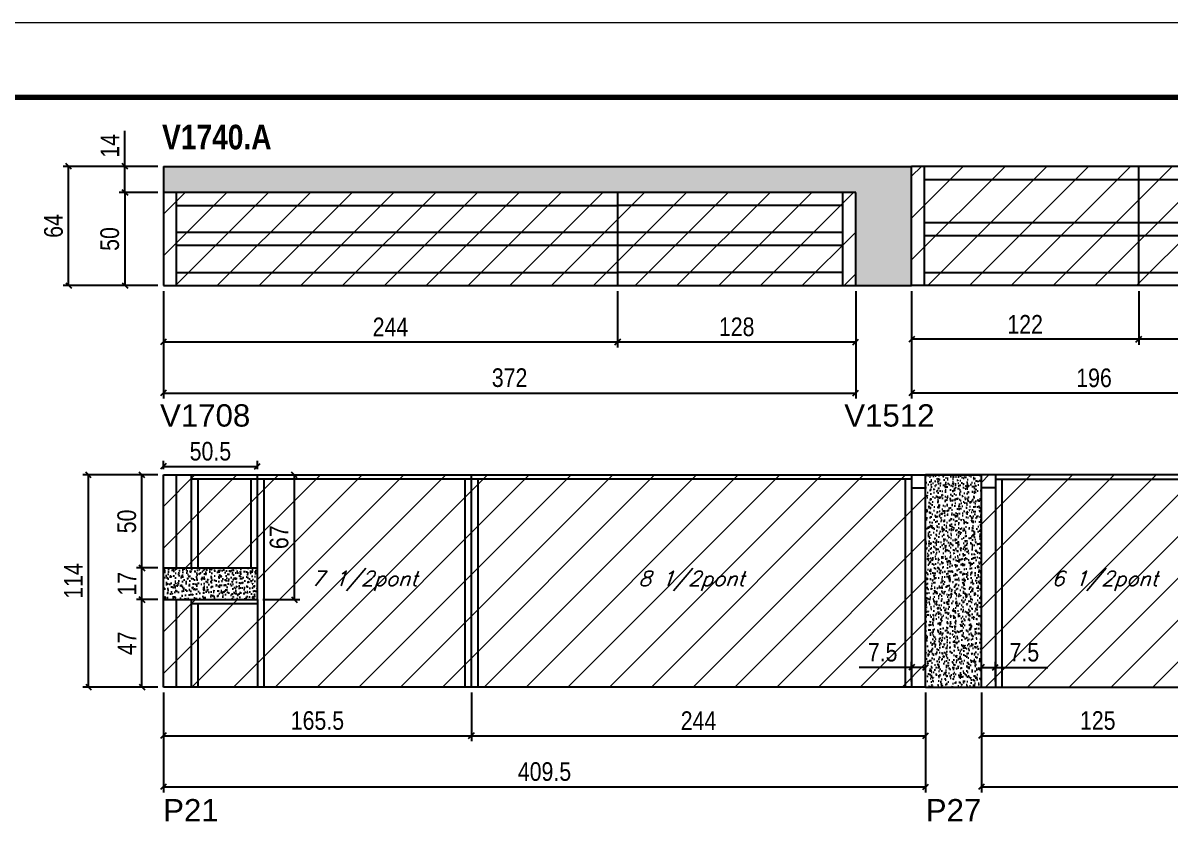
# Model space of a CAD drawing. Extents: x 3309 to 10008, y -2522 to 14608.
# Drawn here: x 6865 to 7481, y 7287 to 7716 of the extents above; entities that cross this region are included whole.
import ezdxf

# ---------------------------------------------------------------- set-up
doc = ezdxf.new("R2010")
doc.units = 0
doc.linetypes.add('DASHED', pattern=[0.75, 0.5, -0.25])
for name, color, linetype in [('5', 5, 'Continuous'), ('COTA', 241, 'Continuous'), ('NOMENCLATURA', 7, 'Continuous'), ('Painéis', 200, 'Continuous'), ('SARR_2.2x7', 40, 'Continuous'), ('SARR_3.5x7', 81, 'Continuous'), ('texto', 7, 'Continuous')]:
    doc.layers.add(name, color=color, linetype=linetype)
for name, color, linetype, lineweight in [('Folhas', 255, 'Continuous', 9), ('Hachura', 251, 'Continuous', 9), ('SARRAFO DE PRESSAO', 251, 'DASHED', 9)]:
    doc.layers.add(name, color=color, linetype=linetype, lineweight=lineweight)
doc.styles.add('COTA TECNICA', font='techl___.ttf', dxfattribs={"height": 10})
doc.styles.add('Romans', font='romans.shx')
doc.styles.get("Standard").update_dxf_attribs({"font": 'arial.ttf'})
doc.styles.add('TECNICA', font='techb___.ttf', dxfattribs={"height": 10})
doc.dimstyles.new('PAINEL', dxfattribs={"dimtxt": 10, "dimasz": 3, "dimexe": 3, "dimexo": 3, "dimgap": 3, "dimtad": 1, "dimdec": 1, "dimzin": 12, "dimdsep": 46, "dimtxsty": 'COTA TECNICA', "dimblk1": 'OBLIQUE', "dimblk2": 'OBLIQUE', "dimsah": 1, "dimcen": 0.9, "dimclrd": 4, "dimclre": 4, "dimclrt": 240, "dimadec": 1, "dimazin": 3, "dimtfac": 1, "dimtdec": 1, "dimtmove": 0, "dimatfit": 3, "dimfxl": 1, "dimtolj": 1, "dimtzin": 12, "dimarcsym": 0})
pattern_1 = [(50, (1585, 32.2044), (5.46554, -0.4781726), [0.5715, -6.2865]), (355, (1585, 32.2044), (-1.0573026, 5.7317054), [0.4572, -5.0292175]), (100.451445, (1585.4555, 32.1646), (4.4082374, 5.2535326), [0.4857003, -5.3427073]), (46.1842, (1585, 33.7284), (8.132371, -1.26127), [0.85725, -9.42975]), (96.63556, (1585.678, 33.623), (7.122124, 7.422784), [0.728551, -8.014068]), (351.18415, (1585, 33.7284), (7.122124, 7.422784), [0.685799, -7.543792]), (21, (1585.762, 33.3474), (4.5484317, -3.067956), [0.5715, -6.2865]), (326, (1585.762, 33.3474), (1.854061, 5.525639), [0.4572, -5.0292]), (71.451445, (1586.141, 33.092), (6.4024926, 2.457683), [0.4857003, -5.342698]), (37.5, (1585, 32.2044), (0.0926581, 2.53665117), [0, -4.96824, 0, -5.1054, 0, -5.04825]), (7.5, (1585, 32.2044), (2.0045899, 3.00541724), [0, -2.91084, 0, -4.85394, 0, -1.92405]), (327.5, (1583.3007, 32.2044), (4.06771786, -0.1718623), [0, -1.905, 0, -5.9436, 0, -7.8867]), (317.5, (1582.5387, 32.2044), (4.4438754, 0.7627947), [0, -2.4765, 0, -3.94716, 0, -5.6007])]

# ---------------------------------------------------------------- blocks, each defined once
blk = doc.blocks.new('9999999999')
at = {"layer": 'Folhas'}
blk.add_lwpolyline([(98138.98, 34190.21), (99623.98, 34190.21), (99623.98, 35240.21), (98138.98, 35240.21)], close=True, dxfattribs=at)
at = {"layer": 'Folhas', "color": 30, "const_width": 3}
blk.add_lwpolyline([(98213.98, 34230.21), (99583.98, 34230.21), (99583.98, 35200.21), (98213.98, 35200.21)], close=True, dxfattribs=at)
blk = doc.blocks.new('_Oblique')
at = {"color": 0, "linetype": 'ByBlock', "lineweight": -2}
blk.add_line((-0.5, -0.5), (0.5, 0.5), dxfattribs=at)
blk = doc.blocks.new('*D3441')
at = {"layer": 'COTA', "color": 4, "lineweight": -2, "transparency": 16777216}
for p, q in [((6940.16, 7572.29), (6940.16, 7514.48)), ((7312.16, 7572.29), (7312.16, 7514.48)), ((6940.16, 7517.48), (7312.16, 7517.48))]:
    blk.add_line(p, q, dxfattribs=at)
at = {"layer": 'Defpoints', "color": 0, "transparency": 16777216}
for p in [(6940.16, 7575.29), (7312.16, 7575.29), (7312.16, 7517.48)]:
    blk.add_point(p, dxfattribs=at)
at = {"layer": 'COTA', "color": 4, "lineweight": -2, "transparency": 16777216, "xscale": 3, "yscale": 3, "zscale": 3, "rotation": 180}
blk.add_blockref('_Oblique', (6940.16, 7517.48), dxfattribs=at)
at = {"layer": 'COTA', "color": 4, "lineweight": -2, "transparency": 16777216, "xscale": 3, "yscale": 3, "zscale": 3}
blk.add_blockref('_Oblique', (7312.16, 7517.48), dxfattribs=at)
at = {"layer": 'COTA', "color": 240, "transparency": 16777216, "insert": (7126.16, 7525.69), "char_height": 10, "attachment_point": 5, "style": 'COTA TECNICA'}
blk.add_mtext('\\A1;372', dxfattribs=at)
blk = doc.blocks.new('*D3442')
at = {"layer": 'COTA', "color": 4, "lineweight": -2, "transparency": 16777216}
for p, q in [((6940.16, 7572.29), (6940.16, 7541.95)), ((7184.16, 7572.29), (7184.16, 7541.95)), ((6940.16, 7544.95), (7184.16, 7544.95))]:
    blk.add_line(p, q, dxfattribs=at)
at = {"layer": 'Defpoints', "color": 0, "transparency": 16777216}
for p in [(6940.16, 7575.29), (7184.16, 7575.29), (7184.16, 7544.95)]:
    blk.add_point(p, dxfattribs=at)
at = {"layer": 'COTA', "color": 4, "lineweight": -2, "transparency": 16777216, "xscale": 3, "yscale": 3, "zscale": 3, "rotation": 180}
blk.add_blockref('_Oblique', (6940.16, 7544.95), dxfattribs=at)
at = {"layer": 'COTA', "color": 4, "lineweight": -2, "transparency": 16777216, "xscale": 3, "yscale": 3, "zscale": 3}
blk.add_blockref('_Oblique', (7184.16, 7544.95), dxfattribs=at)
at = {"layer": 'COTA', "color": 240, "transparency": 16777216, "insert": (7062.16, 7553.03), "char_height": 10, "attachment_point": 5, "style": 'COTA TECNICA'}
blk.add_mtext('\\A1;244', dxfattribs=at)
blk = doc.blocks.new('*D3443')
at = {"layer": 'COTA', "color": 4, "lineweight": -2, "transparency": 16777216}
for p, q in [((7184.16, 7572.29), (7184.16, 7541.95)), ((7312.16, 7572.29), (7312.16, 7541.95)), ((7184.16, 7544.95), (7312.16, 7544.95))]:
    blk.add_line(p, q, dxfattribs=at)
at = {"layer": 'Defpoints', "color": 0, "transparency": 16777216}
for p in [(7184.16, 7575.29), (7312.16, 7575.29), (7312.16, 7544.95)]:
    blk.add_point(p, dxfattribs=at)
at = {"layer": 'COTA', "color": 4, "lineweight": -2, "transparency": 16777216, "xscale": 3, "yscale": 3, "zscale": 3, "rotation": 180}
blk.add_blockref('_Oblique', (7184.16, 7544.95), dxfattribs=at)
at = {"layer": 'COTA', "color": 4, "lineweight": -2, "transparency": 16777216, "xscale": 3, "yscale": 3, "zscale": 3}
blk.add_blockref('_Oblique', (7312.16, 7544.95), dxfattribs=at)
at = {"layer": 'COTA', "color": 240, "transparency": 16777216, "insert": (7248.16, 7553.05), "char_height": 10, "attachment_point": 5, "style": 'COTA TECNICA'}
blk.add_mtext('\\A1;128', dxfattribs=at)
blk = doc.blocks.new('*D3444')
at = {"layer": 'COTA', "color": 4, "lineweight": -2, "transparency": 16777216}
for p, q in [((6919.47, 7639.29), (6919.47, 7658.41)), ((6937.16, 7639.29), (6916.47, 7639.29)), ((6919.47, 7625.29), (6919.47, 7639.29)), ((6937.16, 7625.29), (6916.47, 7625.29))]:
    blk.add_line(p, q, dxfattribs=at)
at = {"layer": 'Defpoints', "color": 0, "transparency": 16777216}
for p in [(6919.47, 7639.29), (6940.16, 7639.29), (6940.16, 7625.29)]:
    blk.add_point(p, dxfattribs=at)
at = {"layer": 'COTA', "color": 4, "lineweight": -2, "transparency": 16777216, "xscale": 3, "yscale": 3, "zscale": 3}
for p, rotation in [((6919.47, 7639.29), 90), ((6919.47, 7625.29), 270)]:
    blk.add_blockref('_Oblique', p, dxfattribs=dict(at, rotation=rotation))
at = {"layer": 'COTA', "color": 240, "transparency": 16777216, "insert": (6911.4, 7650.35), "char_height": 10, "attachment_point": 5, "rotation": 90, "style": 'COTA TECNICA'}
blk.add_mtext('\\A1;14', dxfattribs=at)
blk = doc.blocks.new('*D3445')
at = {"layer": 'COTA', "color": 4, "lineweight": -2, "transparency": 16777216}
for p, q in [((6937.16, 7625.29), (6916.47, 7625.29)), ((6919.47, 7625.29), (6919.47, 7575.29)), ((6937.16, 7575.29), (6916.47, 7575.29))]:
    blk.add_line(p, q, dxfattribs=at)
at = {"layer": 'Defpoints', "color": 0, "transparency": 16777216}
for p in [(6940.16, 7625.29), (6919.47, 7575.29), (6940.16, 7575.29)]:
    blk.add_point(p, dxfattribs=at)
at = {"layer": 'COTA', "color": 4, "lineweight": -2, "transparency": 16777216, "xscale": 3, "yscale": 3, "zscale": 3}
for p, rotation in [((6919.47, 7625.29), 90), ((6919.47, 7575.29), 270)]:
    blk.add_blockref('_Oblique', p, dxfattribs=dict(at, rotation=rotation))
at = {"layer": 'COTA', "color": 240, "transparency": 16777216, "insert": (6911.36, 7600.29), "char_height": 10, "attachment_point": 5, "rotation": 90, "style": 'COTA TECNICA'}
blk.add_mtext('\\A1;50', dxfattribs=at)
blk = doc.blocks.new('*D3446')
at = {"layer": 'COTA', "color": 4, "lineweight": -2, "transparency": 16777216}
for p, q in [((6937.16, 7639.29), (6886.24, 7639.29)), ((6889.24, 7575.29), (6889.24, 7639.29)), ((6937.16, 7575.29), (6886.24, 7575.29))]:
    blk.add_line(p, q, dxfattribs=at)
at = {"layer": 'Defpoints', "color": 0, "transparency": 16777216}
for p in [(6889.24, 7639.29), (6940.16, 7639.29), (6940.16, 7575.29)]:
    blk.add_point(p, dxfattribs=at)
at = {"layer": 'COTA', "color": 4, "lineweight": -2, "transparency": 16777216, "xscale": 3, "yscale": 3, "zscale": 3}
for p, rotation in [((6889.24, 7639.29), 90), ((6889.24, 7575.29), 270)]:
    blk.add_blockref('_Oblique', p, dxfattribs=dict(at, rotation=rotation))
at = {"layer": 'COTA', "color": 240, "transparency": 16777216, "insert": (6881.14, 7607.29), "char_height": 10, "attachment_point": 5, "rotation": 90, "style": 'COTA TECNICA'}
blk.add_mtext('\\A1;64', dxfattribs=at)
blk = doc.blocks.new('*D3434')
at = {"layer": 'COTA', "color": 4, "linetype": 'ByBlock', "lineweight": -2, "transparency": 16777216}
for p, q in [((7464.16, 7572.29), (7464.16, 7543.38)), ((7538.16, 7572.29), (7538.16, 7543.38)), ((7538.16, 7546.38), (7464.16, 7546.38))]:
    blk.add_line(p, q, dxfattribs=at)
at = {"layer": 'Defpoints', "color": 0, "linetype": 'ByBlock', "transparency": 16777216}
for p in [(7464.16, 7575.29), (7538.16, 7575.29), (7464.16, 7546.38)]:
    blk.add_point(p, dxfattribs=at)
at = {"layer": 'COTA', "color": 4, "linetype": 'ByBlock', "lineweight": -2, "transparency": 16777216, "xscale": 3, "yscale": 3, "zscale": 3, "rotation": 180}
blk.add_blockref('_Oblique', (7464.16, 7546.38), dxfattribs=at)
at = {"layer": 'COTA', "color": 4, "linetype": 'ByBlock', "lineweight": -2, "transparency": 16777216, "xscale": 3, "yscale": 3, "zscale": 3}
blk.add_blockref('_Oblique', (7538.16, 7546.38), dxfattribs=at)
at = {"layer": 'COTA', "color": 240, "linetype": 'ByBlock', "transparency": 16777216, "insert": (7501.16, 7554.46), "char_height": 10, "attachment_point": 5, "style": 'COTA TECNICA'}
blk.add_mtext('\\A1;74', dxfattribs=at)
blk = doc.blocks.new('*D3435')
at = {"layer": 'COTA', "color": 4, "linetype": 'ByBlock', "lineweight": -2, "transparency": 16777216}
for p, q in [((7342.16, 7572.29), (7342.16, 7543.38)), ((7464.16, 7572.29), (7464.16, 7543.38)), ((7464.16, 7546.38), (7342.16, 7546.38))]:
    blk.add_line(p, q, dxfattribs=at)
at = {"layer": 'Defpoints', "color": 0, "linetype": 'ByBlock', "transparency": 16777216}
for p in [(7342.16, 7575.29), (7464.16, 7575.29), (7342.16, 7546.38)]:
    blk.add_point(p, dxfattribs=at)
at = {"layer": 'COTA', "color": 4, "linetype": 'ByBlock', "lineweight": -2, "transparency": 16777216, "xscale": 3, "yscale": 3, "zscale": 3, "rotation": 180}
blk.add_blockref('_Oblique', (7342.16, 7546.38), dxfattribs=at)
at = {"layer": 'COTA', "color": 4, "linetype": 'ByBlock', "lineweight": -2, "transparency": 16777216, "xscale": 3, "yscale": 3, "zscale": 3}
blk.add_blockref('_Oblique', (7464.16, 7546.38), dxfattribs=at)
at = {"layer": 'COTA', "color": 240, "linetype": 'ByBlock', "transparency": 16777216, "insert": (7403.16, 7554.44), "char_height": 10, "attachment_point": 5, "style": 'COTA TECNICA'}
blk.add_mtext('\\A1;122', dxfattribs=at)
blk = doc.blocks.new('*D3447')
at = {"layer": 'COTA', "color": 4, "linetype": 'ByBlock', "lineweight": -2, "transparency": 16777216}
for p, q in [((7342.16, 7572.29), (7342.16, 7514.48)), ((7538.16, 7572.29), (7538.16, 7514.48)), ((7538.16, 7517.48), (7342.16, 7517.48))]:
    blk.add_line(p, q, dxfattribs=at)
at = {"layer": 'Defpoints', "color": 0, "linetype": 'ByBlock', "transparency": 16777216}
for p in [(7342.16, 7575.29), (7538.16, 7575.29), (7342.16, 7517.48)]:
    blk.add_point(p, dxfattribs=at)
at = {"layer": 'COTA', "color": 4, "linetype": 'ByBlock', "lineweight": -2, "transparency": 16777216, "xscale": 3, "yscale": 3, "zscale": 3, "rotation": 180}
blk.add_blockref('_Oblique', (7342.16, 7517.48), dxfattribs=at)
at = {"layer": 'COTA', "color": 4, "linetype": 'ByBlock', "lineweight": -2, "transparency": 16777216, "xscale": 3, "yscale": 3, "zscale": 3}
blk.add_blockref('_Oblique', (7538.16, 7517.48), dxfattribs=at)
at = {"layer": 'COTA', "color": 240, "linetype": 'ByBlock', "transparency": 16777216, "insert": (7440.16, 7525.61), "char_height": 10, "attachment_point": 5, "style": 'COTA TECNICA'}
blk.add_mtext('\\A1;196', dxfattribs=at)
blk = doc.blocks.new('*D3453')
at = {"layer": 'COTA', "color": 4, "lineweight": -2, "transparency": 16777216}
for p, q in [((6940.16, 7356.49), (6940.16, 7302.86)), ((7349.66, 7356.49), (7349.66, 7302.86)), ((6940.16, 7305.86), (7349.66, 7305.86))]:
    blk.add_line(p, q, dxfattribs=at)
at = {"layer": 'Defpoints', "color": 0, "transparency": 16777216}
for p in [(6940.16, 7359.49), (7349.66, 7359.49), (7349.66, 7305.86)]:
    blk.add_point(p, dxfattribs=at)
at = {"layer": 'COTA', "color": 4, "lineweight": -2, "transparency": 16777216, "xscale": 3, "yscale": 3, "zscale": 3, "rotation": 180}
blk.add_blockref('_Oblique', (6940.16, 7305.86), dxfattribs=at)
at = {"layer": 'COTA', "color": 4, "lineweight": -2, "transparency": 16777216, "xscale": 3, "yscale": 3, "zscale": 3}
blk.add_blockref('_Oblique', (7349.66, 7305.86), dxfattribs=at)
at = {"layer": 'COTA', "color": 240, "transparency": 16777216, "insert": (7144.91, 7314), "char_height": 10, "attachment_point": 5, "style": 'COTA TECNICA'}
blk.add_mtext('\\A1;409.5', dxfattribs=at)
blk = doc.blocks.new('*D3454')
at = {"layer": 'COTA', "color": 4, "lineweight": -2, "transparency": 16777216}
for p, q in [((7342.16, 7362.49), (7342.16, 7373.03)), ((7349.66, 7362.49), (7349.66, 7373.03)), ((7342.16, 7370.03), (7314, 7370.03)), ((7349.66, 7370.03), (7342.16, 7370.03))]:
    blk.add_line(p, q, dxfattribs=at)
at = {"layer": 'Defpoints', "color": 0, "transparency": 16777216}
for p in [(7342.16, 7370.03), (7342.16, 7359.49), (7349.66, 7359.49)]:
    blk.add_point(p, dxfattribs=at)
at = {"layer": 'COTA', "color": 4, "lineweight": -2, "transparency": 16777216, "xscale": 3, "yscale": 3, "zscale": 3, "rotation": 180}
blk.add_blockref('_Oblique', (7342.16, 7370.03), dxfattribs=at)
at = {"layer": 'COTA', "color": 4, "lineweight": -2, "transparency": 16777216, "xscale": 3, "yscale": 3, "zscale": 3}
blk.add_blockref('_Oblique', (7349.66, 7370.03), dxfattribs=at)
at = {"layer": 'COTA', "color": 240, "transparency": 16777216, "insert": (7326.58, 7378.14), "char_height": 10, "attachment_point": 5, "style": 'COTA TECNICA'}
blk.add_mtext('\\A1;7.5', dxfattribs=at)
blk = doc.blocks.new('*D3455')
at = {"layer": 'COTA', "color": 4, "lineweight": -2, "transparency": 16777216}
for p, q in [((6937.16, 7406.49), (6925.62, 7406.49)), ((6928.62, 7359.49), (6928.62, 7406.49)), ((6937.16, 7359.49), (6925.62, 7359.49))]:
    blk.add_line(p, q, dxfattribs=at)
at = {"layer": 'Defpoints', "color": 0, "transparency": 16777216}
for p in [(6928.62, 7406.49), (6940.16, 7406.49), (6940.16, 7359.49)]:
    blk.add_point(p, dxfattribs=at)
at = {"layer": 'COTA', "color": 4, "lineweight": -2, "transparency": 16777216, "xscale": 3, "yscale": 3, "zscale": 3}
for p, rotation in [((6928.62, 7406.49), 90), ((6928.62, 7359.49), 270)]:
    blk.add_blockref('_Oblique', p, dxfattribs=dict(at, rotation=rotation))
at = {"layer": 'COTA', "color": 240, "transparency": 16777216, "insert": (6920.55, 7382.99), "char_height": 10, "attachment_point": 5, "rotation": 90, "style": 'COTA TECNICA'}
blk.add_mtext('\\A1;47', dxfattribs=at)
blk = doc.blocks.new('*D3456')
at = {"layer": 'COTA', "color": 4, "lineweight": -2, "transparency": 16777216}
for p, q in [((6937.16, 7423.49), (6925.62, 7423.49)), ((6928.62, 7406.49), (6928.62, 7423.49)), ((6937.16, 7406.49), (6925.62, 7406.49))]:
    blk.add_line(p, q, dxfattribs=at)
at = {"layer": 'Defpoints', "color": 0, "transparency": 16777216}
for p in [(6928.62, 7423.49), (6940.16, 7423.49), (6940.16, 7406.49)]:
    blk.add_point(p, dxfattribs=at)
at = {"layer": 'COTA', "color": 4, "lineweight": -2, "transparency": 16777216, "xscale": 3, "yscale": 3, "zscale": 3}
for p, rotation in [((6928.62, 7423.49), 90), ((6928.62, 7406.49), 270)]:
    blk.add_blockref('_Oblique', p, dxfattribs=dict(at, rotation=rotation))
at = {"layer": 'COTA', "color": 240, "transparency": 16777216, "insert": (6920.55, 7414.99), "char_height": 10, "attachment_point": 5, "rotation": 90, "style": 'COTA TECNICA'}
blk.add_mtext('\\A1;17', dxfattribs=at)
blk = doc.blocks.new('*D3457')
at = {"layer": 'COTA', "color": 4, "lineweight": -2, "transparency": 16777216}
for p, q in [((6937.16, 7473.49), (6925.62, 7473.49)), ((6928.62, 7423.49), (6928.62, 7473.49)), ((6937.16, 7423.49), (6925.62, 7423.49))]:
    blk.add_line(p, q, dxfattribs=at)
at = {"layer": 'Defpoints', "color": 0, "transparency": 16777216}
for p in [(6928.62, 7473.49), (6940.16, 7473.49), (6940.16, 7423.49)]:
    blk.add_point(p, dxfattribs=at)
at = {"layer": 'COTA', "color": 4, "lineweight": -2, "transparency": 16777216, "xscale": 3, "yscale": 3, "zscale": 3}
for p, rotation in [((6928.62, 7473.49), 90), ((6928.62, 7423.49), 270)]:
    blk.add_blockref('_Oblique', p, dxfattribs=dict(at, rotation=rotation))
at = {"layer": 'COTA', "color": 240, "transparency": 16777216, "insert": (6920.51, 7448.49), "char_height": 10, "attachment_point": 5, "rotation": 90, "style": 'COTA TECNICA'}
blk.add_mtext('\\A1;50', dxfattribs=at)
blk = doc.blocks.new('*D3458')
at = {"layer": 'COTA', "color": 4, "lineweight": -2, "transparency": 16777216}
for p, q in [((6940.16, 7476.49), (6940.16, 7481.05)), ((6940.16, 7478.05), (6990.66, 7478.05)), ((6990.66, 7476.49), (6990.66, 7481.05))]:
    blk.add_line(p, q, dxfattribs=at)
at = {"layer": 'Defpoints', "color": 0, "transparency": 16777216}
for p in [(6990.66, 7478.05), (6940.16, 7473.49), (6990.66, 7473.49)]:
    blk.add_point(p, dxfattribs=at)
at = {"layer": 'COTA', "color": 4, "lineweight": -2, "transparency": 16777216, "xscale": 3, "yscale": 3, "zscale": 3, "rotation": 180}
blk.add_blockref('_Oblique', (6940.16, 7478.05), dxfattribs=at)
at = {"layer": 'COTA', "color": 4, "lineweight": -2, "transparency": 16777216, "xscale": 3, "yscale": 3, "zscale": 3}
blk.add_blockref('_Oblique', (6990.66, 7478.05), dxfattribs=at)
at = {"layer": 'COTA', "color": 240, "transparency": 16777216, "insert": (6965.41, 7486.16), "char_height": 10, "attachment_point": 5, "style": 'COTA TECNICA'}
blk.add_mtext('\\A1;50.5', dxfattribs=at)
blk = doc.blocks.new('*D3459')
at = {"layer": 'COTA', "color": 4, "lineweight": -2, "transparency": 16777216}
for p, q in [((6940.16, 7356.49), (6940.16, 7330.33)), ((7105.66, 7356.49), (7105.66, 7330.33)), ((6940.16, 7333.33), (7105.66, 7333.33))]:
    blk.add_line(p, q, dxfattribs=at)
at = {"layer": 'Defpoints', "color": 0, "transparency": 16777216}
for p in [(6940.16, 7359.49), (7105.66, 7359.49), (7105.66, 7333.33)]:
    blk.add_point(p, dxfattribs=at)
at = {"layer": 'COTA', "color": 4, "lineweight": -2, "transparency": 16777216, "xscale": 3, "yscale": 3, "zscale": 3, "rotation": 180}
blk.add_blockref('_Oblique', (6940.16, 7333.33), dxfattribs=at)
at = {"layer": 'COTA', "color": 4, "lineweight": -2, "transparency": 16777216, "xscale": 3, "yscale": 3, "zscale": 3}
blk.add_blockref('_Oblique', (7105.66, 7333.33), dxfattribs=at)
at = {"layer": 'COTA', "color": 240, "transparency": 16777216, "insert": (7022.91, 7341.44), "char_height": 10, "attachment_point": 5, "style": 'COTA TECNICA'}
blk.add_mtext('\\A1;165.5', dxfattribs=at)
blk = doc.blocks.new('*D3460')
at = {"layer": 'COTA', "color": 4, "lineweight": -2, "transparency": 16777216}
for p, q in [((7105.66, 7356.49), (7105.66, 7330.33)), ((7349.66, 7356.49), (7349.66, 7330.33)), ((7105.66, 7333.33), (7349.66, 7333.33))]:
    blk.add_line(p, q, dxfattribs=at)
at = {"layer": 'Defpoints', "color": 0, "transparency": 16777216}
for p in [(7105.66, 7359.49), (7349.66, 7359.49), (7349.66, 7333.33)]:
    blk.add_point(p, dxfattribs=at)
at = {"layer": 'COTA', "color": 4, "lineweight": -2, "transparency": 16777216, "xscale": 3, "yscale": 3, "zscale": 3, "rotation": 180}
blk.add_blockref('_Oblique', (7105.66, 7333.33), dxfattribs=at)
at = {"layer": 'COTA', "color": 4, "lineweight": -2, "transparency": 16777216, "xscale": 3, "yscale": 3, "zscale": 3}
blk.add_blockref('_Oblique', (7349.66, 7333.33), dxfattribs=at)
at = {"layer": 'COTA', "color": 240, "transparency": 16777216, "insert": (7227.66, 7341.41), "char_height": 10, "attachment_point": 5, "style": 'COTA TECNICA'}
blk.add_mtext('\\A1;244', dxfattribs=at)
blk = doc.blocks.new('*D3461')
at = {"layer": 'COTA', "color": 4, "lineweight": -2, "transparency": 16777216}
for p, q in [((7379.66, 7362.49), (7379.66, 7373.03)), ((7387.16, 7362.49), (7387.16, 7373.03)), ((7379.66, 7370.03), (7387.16, 7370.03)), ((7387.16, 7370.03), (7415.31, 7370.03))]:
    blk.add_line(p, q, dxfattribs=at)
at = {"layer": 'Defpoints', "color": 0, "transparency": 16777216}
for p in [(7387.16, 7370.03), (7379.66, 7359.49), (7387.16, 7359.49)]:
    blk.add_point(p, dxfattribs=at)
at = {"layer": 'COTA', "color": 4, "lineweight": -2, "transparency": 16777216, "xscale": 3, "yscale": 3, "zscale": 3, "rotation": 180}
blk.add_blockref('_Oblique', (7379.66, 7370.03), dxfattribs=at)
at = {"layer": 'COTA', "color": 4, "lineweight": -2, "transparency": 16777216, "xscale": 3, "yscale": 3, "zscale": 3}
blk.add_blockref('_Oblique', (7387.16, 7370.03), dxfattribs=at)
at = {"layer": 'COTA', "color": 240, "transparency": 16777216, "insert": (7402.73, 7378.14), "char_height": 10, "attachment_point": 5, "style": 'COTA TECNICA'}
blk.add_mtext('\\A1;7.5', dxfattribs=at)
blk = doc.blocks.new('*D3463')
at = {"layer": 'COTA', "color": 4, "lineweight": -2, "transparency": 16777216}
for p, q in [((7379.66, 7356.49), (7379.66, 7302.86)), ((7626.66, 7356.49), (7626.66, 7302.86)), ((7379.66, 7305.86), (7626.66, 7305.86))]:
    blk.add_line(p, q, dxfattribs=at)
at = {"layer": 'Defpoints', "color": 0, "transparency": 16777216}
for p in [(7379.66, 7359.49), (7626.66, 7359.49), (7626.66, 7305.86)]:
    blk.add_point(p, dxfattribs=at)
at = {"layer": 'COTA', "color": 4, "lineweight": -2, "transparency": 16777216, "xscale": 3, "yscale": 3, "zscale": 3, "rotation": 180}
blk.add_blockref('_Oblique', (7379.66, 7305.86), dxfattribs=at)
at = {"layer": 'COTA', "color": 4, "lineweight": -2, "transparency": 16777216, "xscale": 3, "yscale": 3, "zscale": 3}
blk.add_blockref('_Oblique', (7626.66, 7305.86), dxfattribs=at)
at = {"layer": 'COTA', "color": 240, "transparency": 16777216, "insert": (7503.16, 7313.94), "char_height": 10, "attachment_point": 5, "style": 'COTA TECNICA'}
blk.add_mtext('\\A1;247', dxfattribs=at)
blk = doc.blocks.new('*D3464')
at = {"layer": 'COTA', "color": 4, "lineweight": -2, "transparency": 16777216}
for p, q in [((7379.66, 7356.49), (7379.66, 7330.33)), ((7504.66, 7356.49), (7504.66, 7330.33)), ((7379.66, 7333.33), (7504.66, 7333.33))]:
    blk.add_line(p, q, dxfattribs=at)
at = {"layer": 'Defpoints', "color": 0, "transparency": 16777216}
for p in [(7379.66, 7359.49), (7504.66, 7359.49), (7504.66, 7333.33)]:
    blk.add_point(p, dxfattribs=at)
at = {"layer": 'COTA', "color": 4, "lineweight": -2, "transparency": 16777216, "xscale": 3, "yscale": 3, "zscale": 3, "rotation": 180}
blk.add_blockref('_Oblique', (7379.66, 7333.33), dxfattribs=at)
at = {"layer": 'COTA', "color": 4, "lineweight": -2, "transparency": 16777216, "xscale": 3, "yscale": 3, "zscale": 3}
blk.add_blockref('_Oblique', (7504.66, 7333.33), dxfattribs=at)
at = {"layer": 'COTA', "color": 240, "transparency": 16777216, "insert": (7442.16, 7341.44), "char_height": 10, "attachment_point": 5, "style": 'COTA TECNICA'}
blk.add_mtext('\\A1;125', dxfattribs=at)
blk = doc.blocks.new('*D3466')
at = {"layer": 'COTA', "color": 4, "lineweight": -2, "transparency": 16777216}
for p, q in [((6937.16, 7473.49), (6896.91, 7473.49)), ((6899.91, 7359.49), (6899.91, 7473.49)), ((6937.16, 7359.49), (6896.91, 7359.49))]:
    blk.add_line(p, q, dxfattribs=at)
at = {"layer": 'Defpoints', "color": 0, "transparency": 16777216}
for p in [(6899.91, 7473.49), (6940.16, 7473.49), (6940.16, 7359.49)]:
    blk.add_point(p, dxfattribs=at)
at = {"layer": 'COTA', "color": 4, "lineweight": -2, "transparency": 16777216, "xscale": 3, "yscale": 3, "zscale": 3}
for p, rotation in [((6899.91, 7473.49), 90), ((6899.91, 7359.49), 270)]:
    blk.add_blockref('_Oblique', p, dxfattribs=dict(at, rotation=rotation))
at = {"layer": 'COTA', "color": 240, "transparency": 16777216, "insert": (6891.83, 7416.49), "char_height": 10, "attachment_point": 5, "rotation": 90, "style": 'COTA TECNICA'}
blk.add_mtext('\\A1;114', dxfattribs=at)
blk = doc.blocks.new('*D3467')
at = {"layer": 'COTA', "color": 4, "lineweight": -2, "transparency": 16777216}
for p, q in [((6993.66, 7473.49), (7013.46, 7473.49)), ((7010.46, 7473.49), (7010.46, 7406.49)), ((6993.66, 7406.49), (7013.46, 7406.49))]:
    blk.add_line(p, q, dxfattribs=at)
at = {"layer": 'Defpoints', "color": 0, "transparency": 16777216}
for p in [(6990.66, 7473.49), (6990.66, 7406.49), (7010.46, 7406.49)]:
    blk.add_point(p, dxfattribs=at)
at = {"layer": 'COTA', "color": 4, "lineweight": -2, "transparency": 16777216, "xscale": 3, "yscale": 3, "zscale": 3}
for p, rotation in [((7010.46, 7473.49), 90), ((7010.46, 7406.49), 270)]:
    blk.add_blockref('_Oblique', p, dxfattribs=dict(at, rotation=rotation))
at = {"layer": 'COTA', "color": 240, "transparency": 16777216, "insert": (7002.35, 7439.99), "char_height": 10, "attachment_point": 5, "rotation": 90, "style": 'COTA TECNICA'}
blk.add_mtext('\\A1;67', dxfattribs=at)

msp = doc.modelspace()

# ---------------------------------------------------------------- hatches: boundary and pattern name
at = {"layer": 'COTA'}
h = msp.add_hatch(dxfattribs=at)
h.set_pattern_fill('AR-CONC', color=256, scale=0.03)
h.set_pattern_definition([(50, (1585, 14.6825), (5.46554, -0.4781726), [0.5715, -6.2865]), (355, (1585, 14.6825), (-1.0573026, 5.7317054), [0.4572, -5.0292175]), (100.451445, (1585.4555, 14.6426), (4.4082374, 5.2535326), [0.4857003, -5.3427073]), (46.1842, (1585, 16.2065), (8.132371, -1.26127), [0.85725, -9.42975]), (96.63556, (1585.678, 16.101), (7.122124, 7.422784), [0.728551, -8.014068]), (351.18415, (1585, 16.2065), (7.122124, 7.422784), [0.685799, -7.543792]), (21, (1585.762, 15.8255), (4.5484317, -3.067956), [0.5715, -6.2865]), (326, (1585.762, 15.8255), (1.854061, 5.525639), [0.4572, -5.0292]), (71.451445, (1586.141, 15.57), (6.4024926, 2.457683), [0.4857003, -5.342698]), (37.5, (1585, 14.6825), (0.0926581, 2.53665117), [0, -4.96824, 0, -5.1054, 0, -5.04825]), (7.5, (1585, 14.6825), (2.0045899, 3.00541724), [0, -2.91084, 0, -4.85394, 0, -1.92405]), (327.5, (1583.3007, 14.6825), (4.06771786, -0.1718623), [0, -1.905, 0, -5.9436, 0, -7.8867]), (317.5, (1582.5387, 14.6825), (4.4438754, 0.7627947), [0, -2.4765, 0, -3.94716, 0, -5.6007])])
h.paths.add_polyline_path([(7342.16, 7639.29), (6940.16, 7639.29), (6940.16, 7625.29), (7312.16, 7625.29), (7312.16, 7575.29), (7342.16, 7575.29)])
h = msp.add_hatch(dxfattribs=at)
h.set_pattern_fill('AR-CONC', color=256, scale=0.03)
h.set_pattern_definition(pattern_1)
h.paths.add_polyline_path([(7379.66, 7473.49), (7349.66, 7473.49), (7349.66, 7359.49), (7379.66, 7359.49)])
h = msp.add_hatch(dxfattribs=at)
h.set_pattern_fill('AR-CONC', color=256, scale=0.03)
h.set_pattern_definition(pattern_1)
h.paths.add_polyline_path([(6940.16, 7423.49), (6940.16, 7406.49), (6990.66, 7406.49), (6990.66, 7423.49)])
at = {"layer": 'Hachura', "linetype": 'ByBlock'}
h = msp.add_hatch(dxfattribs=at)
h.set_pattern_fill('ANSI31', color=256, scale=5)
h.paths.add_polyline_path([(7184.16, 7575.29), (7184.16, 7625.29), (6940.16, 7625.29), (6940.16, 7575.29)])
h.paths.add_polyline_path([(7312.16, 7625.29), (7184.16, 7625.29), (7184.16, 7575.29), (7312.16, 7575.29)])
h.paths.add_polyline_path([(7342.16, 7639.29), (7342.16, 7575.29), (7464.16, 7575.29), (7464.16, 7639.29)])
h.paths.add_polyline_path([(7464.16, 7639.29), (7464.16, 7575.29), (7538.16, 7575.29), (7538.16, 7639.29)])
h.paths.add_polyline_path([(7626.66, 7359.49), (7626.66, 7473.49), (7504.66, 7473.49), (7504.66, 7359.49)])
h.paths.add_polyline_path([(7504.66, 7473.49), (7379.66, 7473.49), (7379.66, 7359.49), (7504.66, 7359.49)])
h.paths.add_polyline_path([(7349.66, 7359.49), (7349.66, 7473.49), (7105.66, 7473.49), (7105.66, 7359.49)])
h.paths.add_polyline_path([(7105.66, 7473.49), (6990.66, 7473.49), (6990.66, 7406.49), (6940.16, 7406.49), (6940.16, 7359.49), (7105.66, 7359.49)])
h.paths.add_polyline_path([(6990.66, 7473.49), (6940.16, 7473.49), (6940.16, 7423.49), (6990.66, 7423.49)])
h.paths.add_polyline_path([(6942.16, 7257.82), (6942.16, 7207.82), (7072.16, 7207.82), (7072.16, 7257.82)])
h.paths.add_polyline_path([(7072.16, 7143.82), (7072.16, 7185.82), (6940.16, 7185.82), (6940.16, 7143.82)])
h.paths.add_polyline_path([(7072.16, 7185.82), (7072.16, 7143.82), (7194.16, 7143.82), (7194.16, 7185.82)])
h.paths.add_polyline_path([(7072.16, 7257.82), (7072.16, 7207.82), (7194.16, 7207.82), (7194.16, 7257.82)])
h.paths.add_polyline_path([(7224.16, 7257.82), (7224.16, 7207.82), (7413.66, 7207.82), (7413.66, 7257.82)])
h.paths.add_polyline_path([(7413.66, 7257.82), (7413.66, 7207.82), (7657.66, 7207.82), (7657.66, 7257.82)])
h.paths.add_polyline_path([(7477.66, 7143.82), (7477.66, 7185.82), (7355.66, 7185.82), (7355.66, 7143.82)])
h.paths.add_polyline_path([(7224.16, 7185.82), (7224.16, 7143.82), (7355.66, 7143.82), (7355.66, 7185.82)])
h.paths.add_polyline_path([(6939.06, 7030.32), (6939.06, 6984.32), (7183.06, 6984.32), (7183.06, 7030.32)])
h.paths.add_polyline_path([(7183.06, 6984.32), (7199.06, 6984.32), (7199.06, 7030.32), (7183.06, 7030.32)])
h.paths.add_polyline_path([(7443.06, 6984.32), (7443.06, 7030.32), (7199.06, 7030.32), (7199.06, 6984.32)])
h.paths.add_polyline_path([(7687.06, 6984.32), (7687.06, 7030.32), (7443.06, 7030.32), (7443.06, 6984.32)])

# ---------------------------------------------------------------- linework, layer by layer
at = {"layer": 'COTA'}
for p, q in [((6940.16, 7639.29), (6940.16, 7625.29)), ((6940.16, 7639.29), (7342.16, 7639.29)), ((7312.16, 7575.29), (7342.16, 7575.29)), ((7349.66, 7473.49), (7379.66, 7473.49)), ((7379.66, 7473.49), (7349.66, 7473.49)), ((7349.66, 7466.49), (7349.66, 7466.49)), ((7379.66, 7466.49), (7379.66, 7466.49)), ((6940.16, 7406.49), (6940.16, 7423.49)), ((6990.66, 7406.49), (6990.66, 7359.49)), ((7349.66, 7359.49), (7379.66, 7359.49))]:
    msp.add_line(p, q, dxfattribs=at)
at = {"layer": 'Painéis', "linetype": 'ByBlock'}
for p, q in [((7538.16, 7639.29), (7342.16, 7639.29)), ((7342.16, 7575.29), (7342.16, 7639.29)), ((7464.16, 7575.29), (7464.16, 7639.29)), ((7312.16, 7625.29), (6940.16, 7625.29)), ((6940.16, 7625.29), (6940.16, 7575.29)), ((7184.16, 7625.29), (7184.16, 7575.29)), ((7312.16, 7575.29), (7312.16, 7625.29)), ((6940.16, 7575.29), (7312.16, 7575.29)), ((7538.16, 7575.29), (7342.16, 7575.29)), ((6940.16, 7423.49), (6940.16, 7473.49)), ((6940.16, 7473.49), (7349.66, 7473.49)), ((6990.66, 7406.49), (6990.66, 7473.49)), ((7105.66, 7359.49), (7105.66, 7473.49)), ((7349.66, 7359.49), (7349.66, 7473.49)), ((7626.66, 7473.49), (7379.66, 7473.49)), ((7379.66, 7359.49), (7379.66, 7473.49)), ((6940.16, 7423.49), (6990.66, 7423.49)), ((6940.16, 7359.49), (6940.16, 7406.49)), ((6940.16, 7406.49), (6990.66, 7406.49)), ((7349.66, 7359.49), (6940.16, 7359.49)), ((7379.66, 7359.49), (7626.66, 7359.49))]:
    msp.add_line(p, q, dxfattribs=at)
at = {"layer": 'SARR_2.2x7', "linetype": 'Continuous'}
for p, q in [((7349.16, 7575.29), (7349.16, 7639.29)), ((7349.16, 7632.29), (7464.16, 7632.29)), ((7464.16, 7632.29), (7531.16, 7632.29)), ((6947.16, 7575.29), (6947.16, 7625.29)), ((7305.16, 7575.29), (7305.16, 7625.29)), ((6947.16, 7618.29), (7184.16, 7618.29)), ((7305.16, 7618.29), (7184.16, 7618.29)), ((7349.16, 7609.22), (7464.16, 7609.22)), ((7464.16, 7609.22), (7531.16, 7609.22)), ((6947.16, 7603.91), (7184.16, 7603.91)), ((7184.16, 7603.91), (7305.16, 7603.91)), ((7349.16, 7602.22), (7464.16, 7602.22)), ((7464.16, 7602.22), (7531.16, 7602.22)), ((6947.16, 7596.91), (7184.16, 7596.91)), ((7184.16, 7596.91), (7305.16, 7596.91)), ((6947.16, 7582.29), (7184.16, 7582.29)), ((7305.16, 7582.29), (7184.16, 7582.29)), ((7349.16, 7582.29), (7464.16, 7582.29)), ((7464.16, 7582.29), (7531.16, 7582.29)), ((6947.16, 7423.49), (6947.16, 7473.49)), ((6990.66, 7471.29), (6955.16, 7471.29)), ((7105.66, 7471.29), (6990.66, 7471.29)), ((7342.16, 7471.29), (7105.66, 7471.29)), ((7387.16, 7471.29), (7504.66, 7471.29)), ((7342.16, 7466.49), (7349.66, 7466.49)), ((7387.16, 7466.49), (7379.66, 7466.49)), ((6947.16, 7359.49), (6947.16, 7406.49)), ((6990.66, 7404.29), (6955.16, 7404.29))]:
    msp.add_line(p, q, dxfattribs=at)
at = {"layer": 'SARR_3.5x7'}
for p, q in [((6955.16, 7473.49), (6955.16, 7423.49)), ((6958.66, 7471.29), (6958.66, 7423.49)), ((6987.16, 7471.29), (6987.16, 7423.49)), ((6994.16, 7471.29), (6994.16, 7359.49)), ((7102.16, 7471.29), (7102.16, 7359.49)), ((7109.16, 7471.29), (7109.16, 7359.49)), ((7338.66, 7471.29), (7338.66, 7359.49)), ((7342.16, 7473.49), (7342.16, 7359.49)), ((7387.16, 7473.49), (7387.16, 7359.49)), ((7390.66, 7471.29), (7390.66, 7359.49)), ((6955.16, 7406.49), (6955.16, 7359.49)), ((6958.66, 7404.29), (6958.66, 7359.49))]:
    msp.add_line(p, q, dxfattribs=at)

# ---------------------------------------------------------------- block references
at = {"layer": 'SARRAFO DE PRESSAO', "color": 6, "linetype": 'ByBlock'}
msp.add_blockref('9999999999', (-91646.11, -27523.8), dxfattribs=at)

# ---------------------------------------------------------------- texts
at = {"layer": '5', "linetype": 'Continuous'}
for s, p in [('V1708', (6938.36, 7499.46)), ('V1512', (7305.98, 7499.46)), ('P21', (6940.04, 7287.27)), ('P27', (7349.76, 7287.27))]:
    msp.add_text(s, height=12, rotation=0.00004, dxfattribs=at).set_placement(p)
at = {"layer": 'NOMENCLATURA', "style": 'TECNICA'}
msp.add_text('V1740.A', height=13.2, dxfattribs=at).set_placement((6939.44, 7648.48))
at = {"layer": 'texto', "color": 2, "char_height": 8, "attachment_point": 5, "style": 'Romans'}
for s, insert in [('{\\Q19;\\C256;7 1/2pont}', (7048.16, 7416.49)), ('{\\Q19;\\C256;8 1/2pont}', (7223.91, 7416.49)), ('{\\Q19;\\C256;6 1/2pont}', (7445.91, 7416.49))]:
    msp.add_mtext(s, dxfattribs=dict(at, insert=insert))

# ---------------------------------------------------------------- dimensions: what is measured, and where the dimension line sits
at = {"layer": 'COTA'}
for base, p1, p2, angle, picture, middle in [((6919.47, 7639.29), (6940.16, 7625.29), (6940.16, 7639.29), 90, '*D3444', (6911.4, 7650.35)), ((6889.24, 7639.29), (6940.16, 7575.29), (6940.16, 7639.29), 90, '*D3446', (6881.14, 7607.29)), ((6919.47, 7575.29), (6940.16, 7625.29), (6940.16, 7575.29), 90, '*D3445', (6911.36, 7600.29)), ((7312.16, 7517.48), (6940.16, 7575.29), (7312.16, 7575.29), 180, '*D3441', (7126.16, 7525.69)), ((6899.91, 7473.49), (6940.16, 7359.49), (6940.16, 7473.49), 90, '*D3466', (6891.83, 7416.49)), ((6928.62, 7473.49), (6940.16, 7423.49), (6940.16, 7473.49), 90, '*D3457', (6920.51, 7448.49)), ((7010.46, 7406.49), (6990.66, 7473.49), (6990.66, 7406.49), 90, '*D3467', (7002.35, 7439.99)), ((6928.62, 7423.49), (6940.16, 7406.49), (6940.16, 7423.49), 90, '*D3456', (6920.55, 7414.99)), ((6928.62, 7406.49), (6940.16, 7359.49), (6940.16, 7406.49), 90, '*D3455', (6920.55, 7382.99)), ((7387.16, 7370.03), (7379.66, 7359.49), (7387.16, 7359.49), 180, '*D3461', (7402.73, 7378.14))]:
    dim = msp.add_linear_dim(base=base, p1=p1, p2=p2, angle=angle, dimstyle='PAINEL', dxfattribs=at)
    dim.commit()
    dim.dimension.update_dxf_attribs({"geometry": picture, "text_midpoint": middle})
for base, p1, p2, picture, middle in [((7184.16, 7544.95), (6940.16, 7575.29), (7184.16, 7575.29), '*D3442', (7062.16, 7553.03)), ((6990.66, 7478.05), (6940.16, 7473.49), (6990.66, 7473.49), '*D3458', (6965.41, 7486.16)), ((7342.16, 7370.03), (7349.66, 7359.49), (7342.16, 7359.49), '*D3454', (7326.58, 7378.14)), ((7349.66, 7305.86), (6940.16, 7359.49), (7349.66, 7359.49), '*D3453', (7144.91, 7314)), ((7105.66, 7333.33), (6940.16, 7359.49), (7105.66, 7359.49), '*D3459', (7022.91, 7341.44)), ((7626.66, 7305.86), (7379.66, 7359.49), (7626.66, 7359.49), '*D3463', (7503.16, 7313.94)), ((7504.66, 7333.33), (7379.66, 7359.49), (7504.66, 7359.49), '*D3464', (7442.16, 7341.44))]:
    dim = msp.add_linear_dim(base=base, p1=p1, p2=p2, dimstyle='PAINEL', dxfattribs=at)
    dim.commit()
    dim.dimension.update_dxf_attribs({"geometry": picture, "text_midpoint": middle})
for base, p1, p2, picture, middle in [((7312.16, 7544.95), (7184.16, 7575.29), (7312.16, 7575.29), '*D3443', (7248.16, 7553.05)), ((7349.66, 7333.33), (7105.66, 7359.49), (7349.66, 7359.49), '*D3460', (7227.66, 7341.41))]:
    dim = msp.add_linear_dim(base=base, p1=p1, p2=p2, dimstyle='PAINEL', override={"dimtmove": 1}, dxfattribs=at)
    dim.commit()
    dim.dimension.update_dxf_attribs({"geometry": picture, "text_midpoint": middle})
at = {"layer": 'COTA', "linetype": 'ByBlock'}
dim = msp.add_linear_dim(base=(7342.16, 7546.38), p1=(7464.16, 7575.29), p2=(7342.16, 7575.29), angle=180, dimstyle='PAINEL', override={"dimtmove": 1}, dxfattribs=at)
dim.commit()
dim.dimension.update_dxf_attribs({"geometry": '*D3435', "text_midpoint": (7403.16, 7554.44)})
for base, p2, picture, middle in [((7342.16, 7517.48), (7342.16, 7575.29), '*D3447', (7440.16, 7525.61)), ((7464.16, 7546.38), (7464.16, 7575.29), '*D3434', (7501.16, 7554.46))]:
    dim = msp.add_linear_dim(base=base, p1=(7538.16, 7575.29), p2=p2, angle=180, dimstyle='PAINEL', dxfattribs=at)
    dim.commit()
    dim.dimension.update_dxf_attribs({"geometry": picture, "text_midpoint": middle})

doc.saveas('drawing.dxf')
